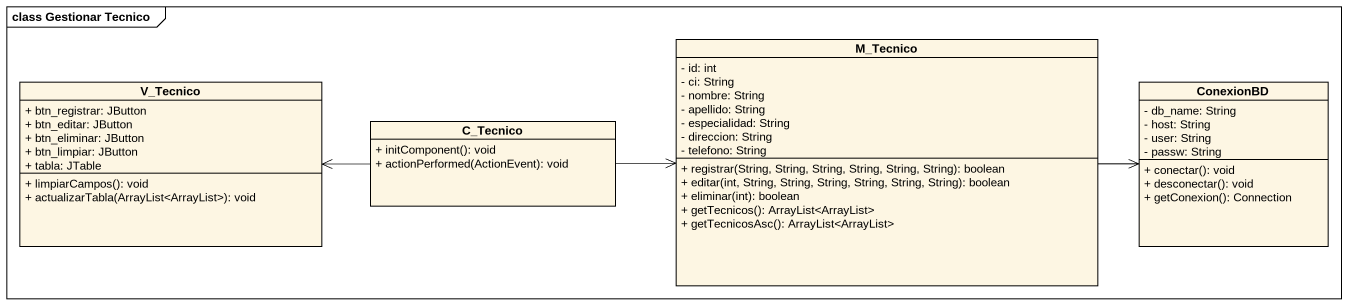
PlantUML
@startuml
mainframe class Gestionar Tecnico
hide circle
hide empty members
skinparam classAttributeIconSize 0
class M_Tecnico {
  - id: int
  - ci: String
  - nombre: String
  - apellido: String
  - especialidad: String
  - direccion: String
  - telefono: String
  + registrar(String, String, String, String, String, String): boolean
  + editar(int, String, String, String, String, String, String): boolean
  + eliminar(int): boolean
  + getTecnicos(): ArrayList<ArrayList>
  + getTecnicosAsc(): ArrayList<ArrayList>
}
class V_Tecnico {
  + btn_registrar: JButton
  + btn_editar: JButton
  + btn_eliminar: JButton
  + btn_limpiar: JButton
  + tabla: JTable
  + limpiarCampos(): void
  + actualizarTabla(ArrayList<ArrayList>): void
}
class ConexionBD {
  - db_name: String
  - host: String
  - user: String
  - passw: String
  + conectar(): void
  + desconectar(): void
  + getConexion(): Connection
}
class C_Tecnico {
  + initComponent(): void
  + actionPerformed(ActionEvent): void
}
M_Tecnico -right-> ConexionBD
C_Tecnico -right-> M_Tecnico
C_Tecnico -left-> V_Tecnico
@enduml
